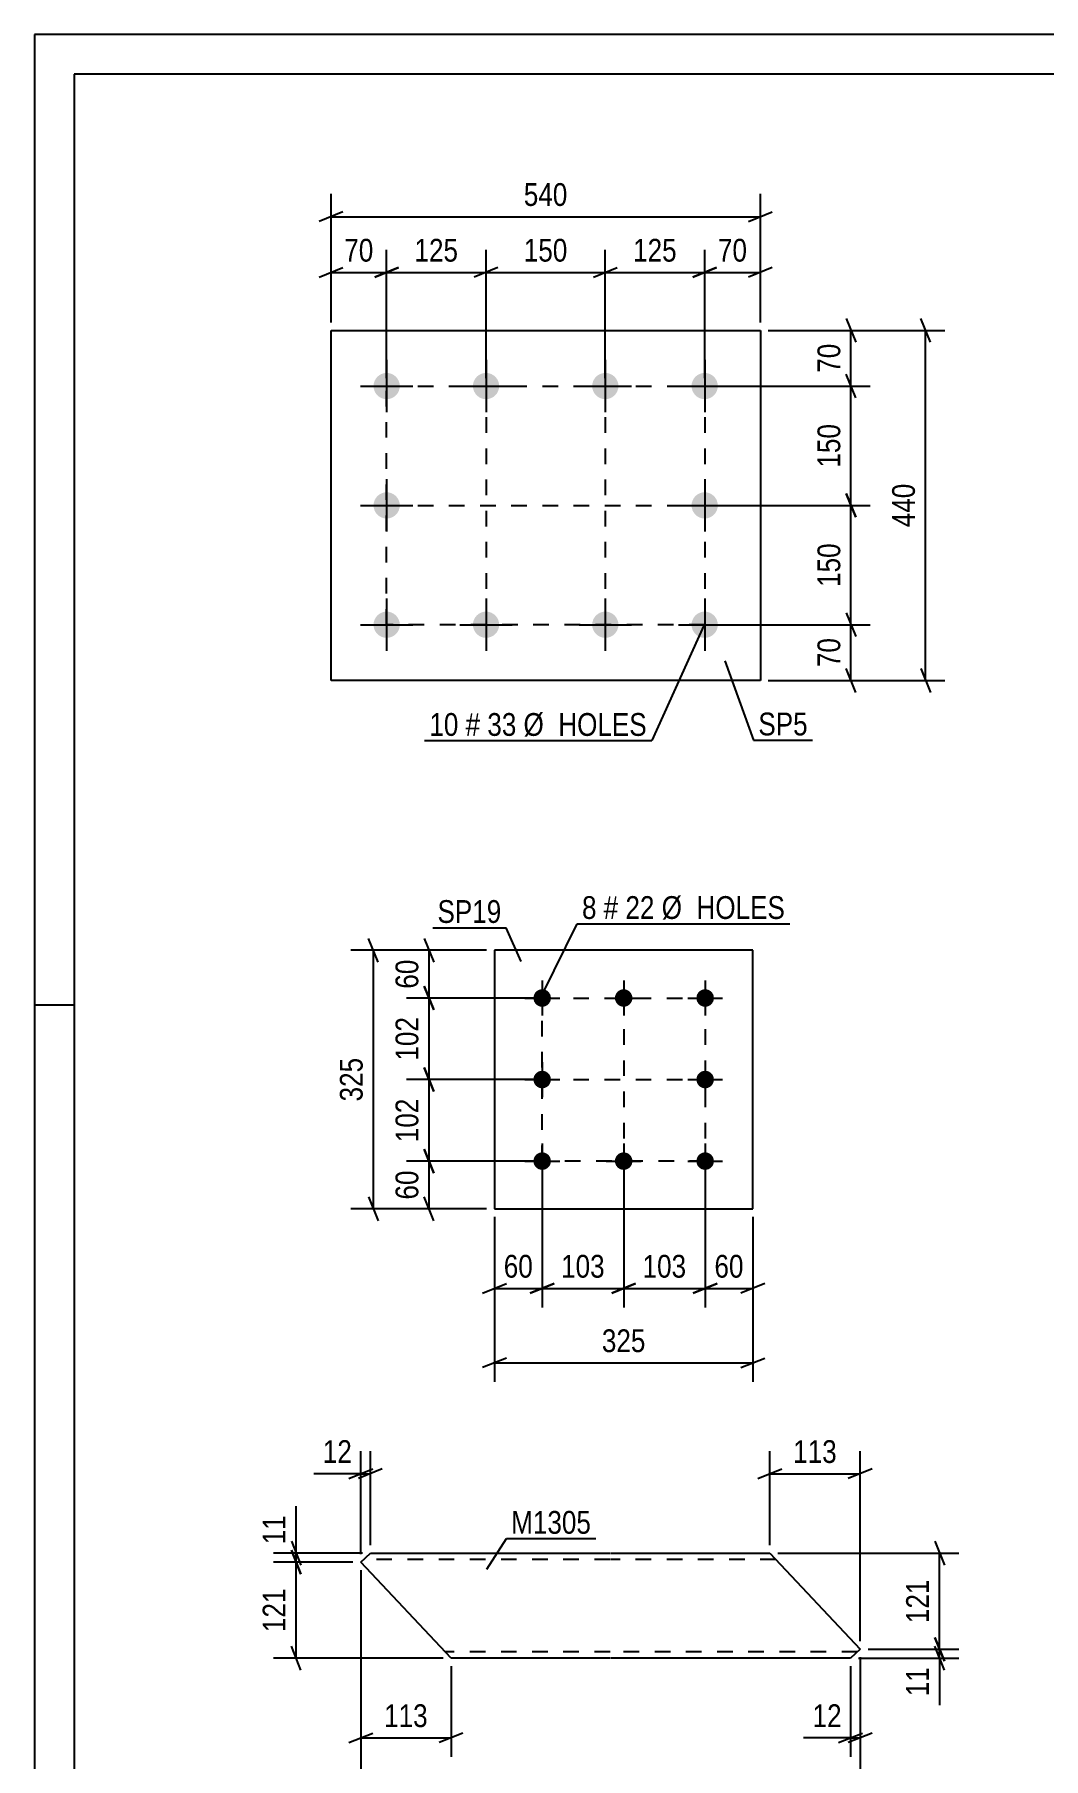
# Model space of a CAD drawing. Header units: millimetres. Extents: x 0 to 594, y 0 to 420.
# Drawn here: x 0 to 126.9, y 203.3 to 420 of the extents above; entities that cross this region are included whole.
import ezdxf

# ---------------------------------------------------------------- set-up
doc = ezdxf.new("R2010")
doc.units = ezdxf.units.MM
doc.linetypes.add('DXK_LINE_DOT2', pattern=[3.9198, 1.9599, -1.9599])
doc.styles.add('Arial Narrow', font='ARIALN.TTF', dxfattribs={"height": 0.2})

# ---------------------------------------------------------------- blocks, each defined once
blk = doc.blocks.new('Unknown-814738327-1163')
at = {"color": 5, "linetype": 'Continuous'}
for p, q in [((594, 420), (0, 420)), ((0, 420), (0, 0)), ((589, 415), (5, 415)), ((5, 415), (5, 5)), ((5, 298), (0, 298))]:
    blk.add_line(p, q, dxfattribs=at)
blk = doc.blocks.new('Part-814738327-14113 - 14108')
at = {"color": 2, "linetype": 'Continuous'}
for p, q in [((41.05, 227.97), (42.25, 229.1)), ((52.4, 215.9), (41.05, 227.97)), ((42.25, 229.1), (72.4, 229.1)), ((72.5, 229.1), (92.5, 229.1)), ((92.5, 229.1), (103.85, 217.03)), ((103.85, 217.03), (102.65, 215.9)), ((72.4, 215.9), (52.4, 215.9)), ((102.65, 215.9), (72.5, 215.9))]:
    blk.add_line(p, q, dxfattribs=at)
at = {"color": 7, "linetype": 'DXK_LINE_DOT2'}
for p, q in [((72.4, 228.3), (41.4, 228.3)), ((93.25, 228.3), (72.5, 228.3)), ((72.4, 216.7), (51.65, 216.7)), ((103.5, 216.7), (72.5, 216.7))]:
    blk.add_line(p, q, dxfattribs=at)
blk = doc.blocks.new('Bolt-814738327-14202 - 14200')
at = {"linetype": 'Continuous'}
for points in [[(63.86, 299.99, -1), (63.86, 297.79, -1)], [(74.11, 299.99, -1), (74.11, 297.79, -1)], [(84.36, 299.99, -1), (84.36, 297.79, -1)], [(63.86, 289.74, -1), (63.86, 287.54, -1)], [(84.36, 289.74, -1), (84.36, 287.54, -1)], [(63.86, 279.49, -1), (63.86, 277.29, -1)], [(74.11, 279.49, -1), (74.11, 277.29, -1)], [(84.36, 279.49, -1), (84.36, 277.29, -1)]]:
    blk.add_hatch(color=1, dxfattribs=at).paths.add_polyline_path(points)
at = {"color": 1, "linetype": 'Continuous'}
for p, q in [((63.86, 301.09), (63.86, 296.69)), ((74.11, 301.09), (74.11, 296.69)), ((84.36, 301.09), (84.36, 296.69)), ((61.66, 298.89), (66.06, 298.89)), ((71.91, 298.89), (76.31, 298.89)), ((82.16, 298.89), (86.56, 298.89)), ((63.86, 290.84), (63.86, 286.44)), ((84.36, 290.84), (84.36, 286.44)), ((61.66, 288.64), (66.06, 288.64)), ((82.16, 288.64), (86.56, 288.64)), ((63.86, 280.59), (63.86, 276.19)), ((74.11, 280.59), (74.11, 276.19)), ((84.36, 280.59), (84.36, 276.19)), ((61.66, 278.39), (66.06, 278.39)), ((71.91, 278.39), (76.31, 278.39)), ((82.16, 278.39), (86.56, 278.39))]:
    blk.add_line(p, q, dxfattribs=at)
blk = doc.blocks.new('Part-814738327-14201 - 14200')
at = {"color": 2, "linetype": 'Continuous'}
for p, q in [((90.36, 304.89), (57.86, 304.89)), ((57.86, 304.89), (57.86, 272.39)), ((90.36, 272.39), (90.36, 304.89)), ((57.86, 272.39), (90.36, 272.39))]:
    blk.add_line(p, q, dxfattribs=at)
blk = doc.blocks.new('Part-814738327-14250 - 14249')
at = {"color": 2, "linetype": 'Continuous'}
for p, q in [((37.3, 338.81), (37.3, 382.81)), ((37.3, 382.81), (91.3, 382.81)), ((91.3, 382.81), (91.3, 338.81)), ((91.3, 338.81), (37.3, 338.81))]:
    blk.add_line(p, q, dxfattribs=at)
blk = doc.blocks.new('Bolt-814738327-14251 - 14249')
at = {"linetype": 'Continuous'}
for points in [[(44.3, 377.46, -1), (44.3, 374.16, -1)], [(56.8, 377.46, -1), (56.8, 374.16, -1)], [(71.8, 377.46, -1), (71.8, 374.16, -1)], [(84.3, 377.46, -1), (84.3, 374.16, -1)], [(44.3, 362.46, -1), (44.3, 359.16, -1)], [(84.3, 362.46, -1), (84.3, 359.16, -1)], [(44.3, 347.46, -1), (44.3, 344.16, -1)], [(56.8, 347.46, -1), (56.8, 344.16, -1)], [(71.8, 347.46, -1), (71.8, 344.16, -1)], [(84.3, 347.46, -1), (84.3, 344.16, -1)]]:
    blk.add_hatch(color=1, dxfattribs=at).paths.add_polyline_path(points)
at = {"color": 1, "linetype": 'Continuous'}
for p, q in [((44.3, 379.11), (44.3, 372.51)), ((56.8, 379.11), (56.8, 372.51)), ((71.8, 379.11), (71.8, 372.51)), ((84.3, 379.11), (84.3, 372.51)), ((41, 375.81), (47.6, 375.81)), ((53.5, 375.81), (60.1, 375.81)), ((68.5, 375.81), (75.1, 375.81)), ((81, 375.81), (87.6, 375.81)), ((44.3, 364.11), (44.3, 357.51)), ((84.3, 364.11), (84.3, 357.51)), ((41, 360.81), (47.6, 360.81)), ((81, 360.81), (87.6, 360.81)), ((44.3, 349.11), (44.3, 342.51)), ((56.8, 349.11), (56.8, 342.51)), ((71.8, 349.11), (71.8, 342.51)), ((84.3, 349.11), (84.3, 342.51)), ((41, 345.81), (47.6, 345.81)), ((53.5, 345.81), (60.1, 345.81)), ((68.5, 345.81), (75.1, 345.81)), ((81, 345.81), (87.6, 345.81))]:
    blk.add_line(p, q, dxfattribs=at)
blk = doc.blocks.new('Rectangle-814738327-18457 - 14200')
at = {"color": 1, "linetype": 'DXK_LINE_DOT2'}
blk.add_lwpolyline([(63.86, 298.89), (84.36, 298.89), (84.36, 278.39), (63.86, 278.39), (63.86, 298.89)], close=True, dxfattribs=at)
blk = doc.blocks.new('Rectangle-814738327-18339 - 14249')
at = {"color": 1, "linetype": 'DXK_LINE_DOT2'}
blk.add_lwpolyline([(44.3, 375.81), (84.3, 375.81), (84.3, 345.81), (44.3, 345.81), (44.3, 375.81)], close=True, dxfattribs=at)
blk = doc.blocks.new('Line-814738327-18467 - 14200')
at = {"color": 1, "linetype": 'DXK_LINE_DOT2'}
blk.add_line((74.11, 298.89), (74.11, 278.39), dxfattribs=at)
blk = doc.blocks.new('Line-814738327-18349 - 14249')
at = {"color": 1, "linetype": 'DXK_LINE_DOT2'}
blk.add_line((44.3, 360.81), (84.3, 360.81), dxfattribs=at)
blk = doc.blocks.new('Line-814738327-18474 - 14200')
at = {"color": 1, "linetype": 'DXK_LINE_DOT2'}
blk.add_line((63.86, 288.64), (84.36, 288.64), dxfattribs=at)
blk = doc.blocks.new('Line-814738327-18356 - 14249')
at = {"color": 1, "linetype": 'DXK_LINE_DOT2'}
blk.add_line((56.8, 375.81), (56.8, 345.81), dxfattribs=at)
blk = doc.blocks.new('Line-814738327-18363 - 14249')
at = {"color": 1, "linetype": 'DXK_LINE_DOT2'}
blk.add_line((71.8, 375.81), (71.8, 345.81), dxfattribs=at)
blk = doc.blocks.new('StraightDimension-814738327-18675 - 14108')
at = {"color": 7, "linetype": 'Continuous'}
for p, q in [((104.85, 217.03), (116.25, 217.03)), ((113.25, 218.53), (114.45, 215.53)), ((114.45, 214.4), (113.25, 217.4)), ((113.85, 215.9), (113.85, 217.03)), ((103.65, 215.9), (116.25, 215.9))]:
    blk.add_line(p, q, dxfattribs=at)
at = {"color": 0}
blk.add_wipeout([(113.1, 215.37), (108.9, 215.37), (108.9, 210.52), (113.1, 210.52)], dxfattribs=at)
at = {"color": 7, "linetype": 'Continuous'}
blk.add_line((113.85, 215.9), (113.85, 209.99), dxfattribs=at)
blk.add_line((113.85, 215.9), (113.85, 209.99), dxfattribs=at)
at = {"color": 3, "style": 'Arial Narrow'}
blk.add_text('11', height=2.863, rotation=90.0002, dxfattribs=at).set_placement((112.5, 211.12))
blk = doc.blocks.new('StraightDimension-814738327-14535 - 14108')
at = {"color": 7, "linetype": 'Continuous'}
for p, q in [((102.65, 214.9), (102.65, 203.5)), ((103.85, 216.03), (103.85, 203.5)), ((101.15, 205.3), (104.15, 206.5)), ((105.35, 206.5), (102.35, 205.3)), ((102.65, 205.9), (103.85, 205.9))]:
    blk.add_line(p, q, dxfattribs=at)
at = {"color": 0}
blk.add_wipeout([(102.12, 206.65), (102.12, 210.85), (97.27, 210.85), (97.27, 206.65)], dxfattribs=at)
at = {"color": 7, "linetype": 'Continuous'}
blk.add_line((102.65, 205.9), (96.74, 205.9), dxfattribs=at)
blk.add_line((102.65, 205.9), (96.74, 205.9), dxfattribs=at)
at = {"color": 3, "style": 'Arial Narrow'}
blk.add_text('12', height=2.863, dxfattribs=at).set_placement((97.87, 207.25))
blk = doc.blocks.new('StraightDimension-814738327-14549 - 14108')
at = {"color": 7, "linetype": 'Continuous'}
for p, q in [((41.05, 228.97), (41.05, 241.95)), ((42.25, 230.1), (42.25, 241.95)), ((39.55, 238.5), (42.55, 239.7)), ((43.75, 239.7), (40.75, 238.5)), ((41.05, 239.1), (42.25, 239.1))]:
    blk.add_line(p, q, dxfattribs=at)
at = {"color": 0}
blk.add_wipeout([(40.53, 239.85), (40.53, 244.05), (35.67, 244.05), (35.67, 239.85)], dxfattribs=at)
at = {"color": 7, "linetype": 'Continuous'}
blk.add_line((41.05, 239.1), (35.14, 239.1), dxfattribs=at)
blk.add_line((41.05, 239.1), (35.14, 239.1), dxfattribs=at)
at = {"color": 3, "style": 'Arial Narrow'}
blk.add_text('12', height=2.863, dxfattribs=at).set_placement((36.27, 240.45))
blk = doc.blocks.new('StraightDimension-814738327-14541 - 14108')
at = {"color": 7, "linetype": 'Continuous'}
for p, q in [((41.05, 226.97), (41.05, 203.5)), ((52.4, 214.9), (52.4, 203.5)), ((39.55, 205.3), (42.55, 206.5)), ((41.05, 205.9), (52.4, 205.9)), ((53.9, 206.5), (50.9, 205.3))]:
    blk.add_line(p, q, dxfattribs=at)
at = {"color": 0}
blk.add_wipeout([(50.07, 206.65), (50.07, 210.85), (43.38, 210.85), (43.38, 206.65)], dxfattribs=at)
at = {"color": 3, "style": 'Arial Narrow'}
blk.add_text('113', height=2.863, dxfattribs=at).set_placement((43.98, 207.25))
blk = doc.blocks.new('StraightDimension-814738327-14569 - 14108')
at = {"color": 7, "linetype": 'Continuous'}
for p, q in [((41.05, 226.97), (41.05, 192.44)), ((103.85, 216.03), (103.85, 192.44)), ((42.55, 195.44), (39.55, 194.24)), ((102.35, 194.24), (105.35, 195.44)), ((41.05, 194.84), (103.85, 194.84))]:
    blk.add_line(p, q, dxfattribs=at)
at = {"color": 0}
blk.add_wipeout([(76.71, 195.59), (76.71, 199.79), (68.19, 199.79), (68.19, 195.59)], dxfattribs=at)
at = {"color": 3, "style": 'Arial Narrow'}
blk.add_text('4070', height=2.863, dxfattribs=at).set_placement((68.79, 196.19))
blk = doc.blocks.new('StraightDimension-814738327-14545 - 14108')
at = {"color": 7, "linetype": 'Continuous'}
for p, q in [((92.5, 230.1), (92.5, 241.95)), ((103.85, 218.03), (103.85, 241.95)), ((91, 238.5), (94, 239.7)), ((92.5, 239.1), (103.85, 239.1)), ((105.35, 239.7), (102.35, 238.5))]:
    blk.add_line(p, q, dxfattribs=at)
at = {"color": 0}
blk.add_wipeout([(101.52, 239.85), (101.52, 244.05), (94.83, 244.05), (94.83, 239.85)], dxfattribs=at)
at = {"color": 3, "style": 'Arial Narrow'}
blk.add_text('113', height=2.863, dxfattribs=at).set_placement((95.43, 240.45))
blk = doc.blocks.new('StraightDimension-814738327-18638 - 14108')
at = {"color": 7, "linetype": 'Continuous'}
for p, q in [((32.32, 230.6), (33.52, 227.6)), ((41.25, 229.1), (30.07, 229.1)), ((40.05, 227.97), (30.07, 227.97)), ((33.52, 226.47), (32.32, 229.47)), ((32.92, 227.97), (32.92, 229.1))]:
    blk.add_line(p, q, dxfattribs=at)
at = {"color": 0}
blk.add_wipeout([(32.17, 234.48), (27.97, 234.48), (27.97, 229.62), (32.17, 229.62)], dxfattribs=at)
at = {"color": 7, "linetype": 'Continuous'}
blk.add_line((32.92, 229.1), (32.92, 235), dxfattribs=at)
blk.add_line((32.92, 229.1), (32.92, 235), dxfattribs=at)
at = {"color": 3, "style": 'Arial Narrow'}
blk.add_text('11', height=2.863, rotation=90.0002, dxfattribs=at).set_placement((31.57, 230.22))
blk = doc.blocks.new('StraightDimension-814738327-18639 - 14108')
at = {"color": 7, "linetype": 'Continuous'}
for p, q in [((40.05, 227.97), (30.07, 227.97)), ((32.32, 229.47), (33.52, 226.47)), ((32.92, 215.9), (32.92, 227.97)), ((33.52, 214.4), (32.32, 217.4)), ((51.4, 215.9), (30.07, 215.9))]:
    blk.add_line(p, q, dxfattribs=at)
at = {"color": 0}
blk.add_wipeout([(32.17, 225.27), (27.97, 225.27), (27.97, 218.59), (32.17, 218.59)], dxfattribs=at)
at = {"color": 3, "style": 'Arial Narrow'}
blk.add_text('121', height=2.863, rotation=90.0002, dxfattribs=at).set_placement((31.57, 219.19))
blk = doc.blocks.new('StraightDimension-814738327-18674 - 14108')
at = {"color": 7, "linetype": 'Continuous'}
for p, q in [((113.25, 230.6), (114.45, 227.6)), ((93.5, 229.1), (116.25, 229.1)), ((113.85, 217.03), (113.85, 229.1)), ((104.85, 217.03), (116.25, 217.03)), ((114.45, 215.53), (113.25, 218.53))]:
    blk.add_line(p, q, dxfattribs=at)
at = {"color": 0}
blk.add_wipeout([(113.1, 226.41), (108.9, 226.41), (108.9, 219.72), (113.1, 219.72)], dxfattribs=at)
at = {"color": 3, "style": 'Arial Narrow'}
blk.add_text('121', height=2.863, rotation=90.0002, dxfattribs=at).set_placement((112.5, 220.32))
blk = doc.blocks.new('StraightDimension-814738327-14747 - 14200')
at = {"color": 7, "linetype": 'Continuous'}
for p, q in [((63.86, 277.39), (63.86, 259.99)), ((74.11, 277.39), (74.11, 259.99)), ((62.36, 261.79), (65.36, 262.99)), ((63.86, 262.39), (74.11, 262.39)), ((75.61, 262.99), (72.61, 261.79))]:
    blk.add_line(p, q, dxfattribs=at)
at = {"color": 0}
blk.add_wipeout([(72.33, 263.14), (72.33, 267.34), (65.64, 267.34), (65.64, 263.14)], dxfattribs=at)
at = {"color": 3, "style": 'Arial Narrow'}
blk.add_text('103', height=2.863, dxfattribs=at).set_placement((66.24, 263.74))
blk = doc.blocks.new('StraightDimension-814738327-14725 - 14200')
at = {"color": 7, "linetype": 'Continuous'}
for p, q in [((49.03, 306.39), (50.23, 303.39)), ((56.86, 304.89), (46.78, 304.89)), ((49.63, 298.89), (49.63, 304.89)), ((50.23, 297.39), (49.03, 300.39)), ((62.86, 298.89), (46.78, 298.89))]:
    blk.add_line(p, q, dxfattribs=at)
at = {"color": 0}
blk.add_wipeout([(48.88, 304.31), (44.68, 304.31), (44.68, 299.46), (48.88, 299.46)], dxfattribs=at)
at = {"color": 3, "style": 'Arial Narrow'}
blk.add_text('60', height=2.863, rotation=90.0002, dxfattribs=at).set_placement((48.28, 300.06))
blk = doc.blocks.new('StraightDimension-814738327-14726 - 14200')
at = {"color": 7, "linetype": 'Continuous'}
for p, q in [((49.03, 300.39), (50.23, 297.39)), ((62.86, 298.89), (46.78, 298.89)), ((49.63, 288.64), (49.63, 298.89)), ((62.86, 288.64), (46.78, 288.64)), ((50.23, 287.14), (49.03, 290.14))]:
    blk.add_line(p, q, dxfattribs=at)
at = {"color": 0}
blk.add_wipeout([(48.88, 297.1), (44.68, 297.1), (44.68, 290.42), (48.88, 290.42)], dxfattribs=at)
at = {"color": 3, "style": 'Arial Narrow'}
blk.add_text('102', height=2.863, rotation=90.0002, dxfattribs=at).set_placement((48.28, 291.02))
blk = doc.blocks.new('StraightDimension-814738327-14727 - 14200')
at = {"color": 7, "linetype": 'Continuous'}
for p, q in [((62.86, 288.64), (46.78, 288.64)), ((49.03, 290.14), (50.23, 287.14)), ((49.63, 278.39), (49.63, 288.64)), ((50.23, 276.89), (49.03, 279.89)), ((62.86, 278.39), (46.78, 278.39))]:
    blk.add_line(p, q, dxfattribs=at)
at = {"color": 0}
blk.add_wipeout([(48.88, 286.85), (44.68, 286.85), (44.68, 280.17), (48.88, 280.17)], dxfattribs=at)
at = {"color": 3, "style": 'Arial Narrow'}
blk.add_text('102', height=2.863, rotation=90.0002, dxfattribs=at).set_placement((48.28, 280.77))
blk = doc.blocks.new('StraightDimension-814738327-14728 - 14200')
at = {"color": 7, "linetype": 'Continuous'}
for p, q in [((49.03, 279.89), (50.23, 276.89)), ((62.86, 278.39), (46.78, 278.39)), ((49.63, 272.39), (49.63, 278.39)), ((50.23, 270.89), (49.03, 273.89)), ((56.86, 272.39), (46.78, 272.39))]:
    blk.add_line(p, q, dxfattribs=at)
at = {"color": 0}
blk.add_wipeout([(48.88, 277.81), (44.68, 277.81), (44.68, 272.96), (48.88, 272.96)], dxfattribs=at)
at = {"color": 3, "style": 'Arial Narrow'}
blk.add_text('60', height=2.863, rotation=90.0002, dxfattribs=at).set_placement((48.28, 273.56))
blk = doc.blocks.new('StraightDimension-814738327-14741 - 14200')
at = {"color": 7, "linetype": 'Continuous'}
for p, q in [((43.23, 303.39), (42.03, 306.39)), ((56.86, 304.89), (39.78, 304.89)), ((42.63, 272.39), (42.63, 304.89)), ((42.03, 273.89), (43.23, 270.89)), ((56.86, 272.39), (39.78, 272.39))]:
    blk.add_line(p, q, dxfattribs=at)
at = {"color": 0}
blk.add_wipeout([(41.88, 291.98), (37.68, 291.98), (37.68, 285.29), (41.88, 285.29)], dxfattribs=at)
at = {"color": 3, "style": 'Arial Narrow'}
blk.add_text('325', height=2.863, rotation=90.0002, dxfattribs=at).set_placement((41.28, 285.89))
blk = doc.blocks.new('StraightDimension-814738327-14745 - 14200')
at = {"color": 7, "linetype": 'Continuous'}
for p, q in [((84.36, 277.39), (84.36, 259.99)), ((90.36, 271.39), (90.36, 259.99)), ((82.86, 261.79), (85.86, 262.99)), ((84.36, 262.39), (90.36, 262.39)), ((91.86, 262.99), (88.86, 261.79))]:
    blk.add_line(p, q, dxfattribs=at)
at = {"color": 0}
blk.add_wipeout([(89.79, 263.14), (89.79, 267.34), (84.93, 267.34), (84.93, 263.14)], dxfattribs=at)
at = {"color": 3, "style": 'Arial Narrow'}
blk.add_text('60', height=2.863, dxfattribs=at).set_placement((85.53, 263.74))
blk = doc.blocks.new('StraightDimension-814738327-14746 - 14200')
at = {"color": 7, "linetype": 'Continuous'}
for p, q in [((74.11, 277.39), (74.11, 259.99)), ((84.36, 277.39), (84.36, 259.99)), ((72.61, 261.79), (75.61, 262.99)), ((74.11, 262.39), (84.36, 262.39)), ((85.86, 262.99), (82.86, 261.79))]:
    blk.add_line(p, q, dxfattribs=at)
at = {"color": 0}
blk.add_wipeout([(82.58, 263.14), (82.58, 267.34), (75.89, 267.34), (75.89, 263.14)], dxfattribs=at)
at = {"color": 3, "style": 'Arial Narrow'}
blk.add_text('103', height=2.863, dxfattribs=at).set_placement((76.49, 263.74))
blk = doc.blocks.new('StraightDimension-814738327-14748 - 14200')
at = {"color": 7, "linetype": 'Continuous'}
for p, q in [((63.86, 277.39), (63.86, 259.99)), ((57.86, 271.39), (57.86, 259.99)), ((56.36, 261.79), (59.36, 262.99)), ((57.86, 262.39), (63.86, 262.39)), ((65.36, 262.99), (62.36, 261.79))]:
    blk.add_line(p, q, dxfattribs=at)
at = {"color": 0}
blk.add_wipeout([(63.29, 263.14), (63.29, 267.34), (58.43, 267.34), (58.43, 263.14)], dxfattribs=at)
at = {"color": 3, "style": 'Arial Narrow'}
blk.add_text('60', height=2.863, dxfattribs=at).set_placement((59.03, 263.74))
blk = doc.blocks.new('StraightDimension-814738327-14761 - 14200')
at = {"color": 7, "linetype": 'Continuous'}
for p, q in [((57.86, 271.39), (57.86, 250.63)), ((90.36, 271.39), (90.36, 250.63)), ((59.36, 253.63), (56.36, 252.43)), ((88.86, 252.43), (91.86, 253.63)), ((57.86, 253.03), (90.36, 253.03))]:
    blk.add_line(p, q, dxfattribs=at)
at = {"color": 0}
blk.add_wipeout([(77.45, 253.78), (77.45, 257.98), (70.77, 257.98), (70.77, 253.78)], dxfattribs=at)
at = {"color": 3, "style": 'Arial Narrow'}
blk.add_text('325', height=2.863, dxfattribs=at).set_placement((71.37, 254.38))
blk = doc.blocks.new('StraightDimension-814738327-14823 - 14249')
at = {"color": 7, "linetype": 'Continuous'}
for p, q in [((103.3, 359.31), (102.1, 362.31)), ((85.3, 360.81), (105.1, 360.81)), ((102.7, 345.81), (102.7, 360.81)), ((102.1, 347.31), (103.3, 344.31)), ((85.3, 345.81), (105.1, 345.81))]:
    blk.add_line(p, q, dxfattribs=at)
at = {"color": 0}
blk.add_wipeout([(101.95, 356.65), (97.75, 356.65), (97.75, 349.96), (101.95, 349.96)], dxfattribs=at)
at = {"color": 3, "style": 'Arial Narrow'}
blk.add_text('150', height=2.863, rotation=90.0002, dxfattribs=at).set_placement((101.35, 350.56))
blk = doc.blocks.new('StraightDimension-814738327-14821 - 14249')
at = {"color": 7, "linetype": 'Continuous'}
for p, q in [((102.1, 384.31), (103.3, 381.31)), ((92.3, 382.81), (105.1, 382.81)), ((102.7, 375.81), (102.7, 382.81)), ((103.3, 374.31), (102.1, 377.31)), ((85.3, 375.81), (105.1, 375.81))]:
    blk.add_line(p, q, dxfattribs=at)
at = {"color": 0}
blk.add_wipeout([(101.95, 381.73), (97.75, 381.73), (97.75, 376.88), (101.95, 376.88)], dxfattribs=at)
at = {"color": 3, "style": 'Arial Narrow'}
blk.add_text('70', height=2.863, rotation=90.0002, dxfattribs=at).set_placement((101.35, 377.48))
blk = doc.blocks.new('StraightDimension-814738327-14822 - 14249')
at = {"color": 7, "linetype": 'Continuous'}
for p, q in [((103.3, 374.31), (102.1, 377.31)), ((85.3, 375.81), (105.1, 375.81)), ((102.7, 360.81), (102.7, 375.81)), ((102.1, 362.31), (103.3, 359.31)), ((85.3, 360.81), (105.1, 360.81))]:
    blk.add_line(p, q, dxfattribs=at)
at = {"color": 0}
blk.add_wipeout([(101.95, 371.65), (97.75, 371.65), (97.75, 364.96), (101.95, 364.96)], dxfattribs=at)
at = {"color": 3, "style": 'Arial Narrow'}
blk.add_text('150', height=2.863, rotation=90.0002, dxfattribs=at).set_placement((101.35, 365.56))
blk = doc.blocks.new('StraightDimension-814738327-14824 - 14249')
at = {"color": 7, "linetype": 'Continuous'}
for p, q in [((102.1, 347.31), (103.3, 344.31)), ((85.3, 345.81), (105.1, 345.81)), ((102.7, 338.81), (102.7, 345.81)), ((103.3, 337.31), (102.1, 340.31)), ((92.3, 338.81), (105.1, 338.81))]:
    blk.add_line(p, q, dxfattribs=at)
at = {"color": 0}
blk.add_wipeout([(101.95, 344.73), (97.75, 344.73), (97.75, 339.88), (101.95, 339.88)], dxfattribs=at)
at = {"color": 3, "style": 'Arial Narrow'}
blk.add_text('70', height=2.863, rotation=90.0002, dxfattribs=at).set_placement((101.35, 340.48))
blk = doc.blocks.new('StraightDimension-814738327-14837 - 14249')
at = {"color": 7, "linetype": 'Continuous'}
for p, q in [((112.69, 381.31), (111.49, 384.31)), ((92.3, 382.81), (114.49, 382.81)), ((112.09, 338.81), (112.09, 382.81)), ((111.49, 340.31), (112.69, 337.31)), ((92.3, 338.81), (114.49, 338.81))]:
    blk.add_line(p, q, dxfattribs=at)
at = {"color": 0}
blk.add_wipeout([(111.34, 364.15), (107.14, 364.15), (107.14, 357.46), (111.34, 357.46)], dxfattribs=at)
at = {"color": 3, "style": 'Arial Narrow'}
blk.add_text('440', height=2.863, rotation=90.0002, dxfattribs=at).set_placement((110.74, 358.06))
blk = doc.blocks.new('StraightDimension-814738327-14841 - 14249')
at = {"color": 7, "linetype": 'Continuous'}
for p, q in [((84.3, 376.81), (84.3, 392.95)), ((91.3, 383.81), (91.3, 392.95)), ((82.8, 389.5), (85.8, 390.7)), ((84.3, 390.1), (91.3, 390.1)), ((92.8, 390.7), (89.8, 389.5))]:
    blk.add_line(p, q, dxfattribs=at)
at = {"color": 0}
blk.add_wipeout([(90.22, 390.85), (90.22, 395.05), (85.37, 395.05), (85.37, 390.85)], dxfattribs=at)
at = {"color": 3, "style": 'Arial Narrow'}
blk.add_text('70', height=2.863, dxfattribs=at).set_placement((85.97, 391.45))
blk = doc.blocks.new('StraightDimension-814738327-14842 - 14249')
at = {"color": 7, "linetype": 'Continuous'}
for p, q in [((71.8, 376.81), (71.8, 392.95)), ((84.3, 376.81), (84.3, 392.95)), ((70.3, 389.5), (73.3, 390.7)), ((71.8, 390.1), (84.3, 390.1)), ((85.8, 390.7), (82.8, 389.5))]:
    blk.add_line(p, q, dxfattribs=at)
at = {"color": 0}
blk.add_wipeout([(81.39, 390.85), (81.39, 395.05), (74.7, 395.05), (74.7, 390.85)], dxfattribs=at)
at = {"color": 3, "style": 'Arial Narrow'}
blk.add_text('125', height=2.863, dxfattribs=at).set_placement((75.3, 391.45))
blk = doc.blocks.new('StraightDimension-814738327-14843 - 14249')
at = {"color": 7, "linetype": 'Continuous'}
for p, q in [((56.8, 376.81), (56.8, 392.95)), ((71.8, 376.81), (71.8, 392.95)), ((58.3, 390.7), (55.3, 389.5)), ((56.8, 390.1), (71.8, 390.1)), ((70.3, 389.5), (73.3, 390.7))]:
    blk.add_line(p, q, dxfattribs=at)
at = {"color": 0}
blk.add_wipeout([(67.64, 390.85), (67.64, 395.05), (60.95, 395.05), (60.95, 390.85)], dxfattribs=at)
at = {"color": 3, "style": 'Arial Narrow'}
blk.add_text('150', height=2.863, dxfattribs=at).set_placement((61.55, 391.45))
blk = doc.blocks.new('StraightDimension-814738327-14861 - 14249')
at = {"color": 7, "linetype": 'Continuous'}
for p, q in [((37.3, 383.81), (37.3, 399.95)), ((91.3, 383.81), (91.3, 399.95)), ((38.8, 397.7), (35.8, 396.5)), ((37.3, 397.1), (91.3, 397.1)), ((89.8, 396.5), (92.8, 397.7))]:
    blk.add_line(p, q, dxfattribs=at)
at = {"color": 0}
blk.add_wipeout([(67.64, 397.85), (67.64, 402.05), (60.95, 402.05), (60.95, 397.85)], dxfattribs=at)
at = {"color": 3, "style": 'Arial Narrow'}
blk.add_text('540', height=2.863, dxfattribs=at).set_placement((61.55, 398.45))
blk = doc.blocks.new('StraightDimension-814738327-14844 - 14249')
at = {"color": 7, "linetype": 'Continuous'}
for p, q in [((44.3, 376.81), (44.3, 392.95)), ((56.8, 376.81), (56.8, 392.95)), ((42.8, 389.5), (45.8, 390.7)), ((44.3, 390.1), (56.8, 390.1)), ((58.3, 390.7), (55.3, 389.5))]:
    blk.add_line(p, q, dxfattribs=at)
at = {"color": 0}
blk.add_wipeout([(53.89, 390.85), (53.89, 395.05), (47.2, 395.05), (47.2, 390.85)], dxfattribs=at)
at = {"color": 3, "style": 'Arial Narrow'}
blk.add_text('125', height=2.863, dxfattribs=at).set_placement((47.8, 391.45))
blk = doc.blocks.new('StraightDimension-814738327-14845 - 14249')
at = {"color": 7, "linetype": 'Continuous'}
for p, q in [((37.3, 383.81), (37.3, 392.95)), ((44.3, 376.81), (44.3, 392.95)), ((35.8, 389.5), (38.8, 390.7)), ((37.3, 390.1), (44.3, 390.1)), ((45.8, 390.7), (42.8, 389.5))]:
    blk.add_line(p, q, dxfattribs=at)
at = {"color": 0}
blk.add_wipeout([(43.22, 390.85), (43.22, 395.05), (38.37, 395.05), (38.37, 390.85)], dxfattribs=at)
at = {"color": 3, "style": 'Arial Narrow'}
blk.add_text('70', height=2.863, dxfattribs=at).set_placement((38.97, 391.45))
blk = doc.blocks.new('Mark-814738327-15472 - 14108')
at = {"color": 0}
blk.add_wipeout([(70.01, 231.55), (70.01, 234.55), (59.96, 234.55), (59.96, 231.55)], dxfattribs=at)
blk.add_wipeout([(70.01, 231.55), (70.01, 234.55), (59.96, 234.55), (59.96, 231.55)], dxfattribs=at)
at = {"color": 30, "linetype": 'Continuous'}
for p, q in [((56.88, 227.1), (59.36, 230.95)), ((59.36, 230.95), (70.61, 230.95))]:
    blk.add_line(p, q, dxfattribs=at)
at = {"color": 3, "style": 'Arial Narrow'}
blk.add_text('M1305', height=2.863, dxfattribs=at).set_placement((59.96, 231.55))
blk = doc.blocks.new('Mark-814738327-15502 - 14200')
at = {"color": 0}
blk.add_wipeout([(58.73, 308.33), (58.73, 311.33), (50.69, 311.33), (50.69, 308.33)], dxfattribs=at)
blk.add_wipeout([(58.73, 308.33), (58.73, 311.33), (50.69, 311.33), (50.69, 308.33)], dxfattribs=at)
at = {"color": 30, "linetype": 'Continuous'}
for p in [(50.09, 307.73), (61.22, 303.46)]:
    blk.add_line(p, (59.33, 307.73), dxfattribs=at)
at = {"color": 3, "style": 'Arial Narrow'}
blk.add_text('SP19', height=2.863, dxfattribs=at).set_placement((50.69, 308.33))
blk = doc.blocks.new('Mark-814738327-15505 - 14200')
at = {"color": 0}
blk.add_wipeout([(70.7, 308.83), (70.7, 311.83), (68.87, 311.83), (68.87, 308.83)], dxfattribs=at)
blk.add_wipeout([(70.7, 308.83), (70.7, 311.83), (68.87, 311.83), (68.87, 308.83)], dxfattribs=at)
at = {"color": 7, "linetype": 'Continuous'}
blk.add_line((63.95, 299.46), (68.27, 308.23), dxfattribs=at)
at = {"color": 0}
blk.add_wipeout([(73.43, 308.83), (73.43, 311.83), (71.6, 311.83), (71.6, 308.83)], dxfattribs=at)
blk.add_wipeout([(73.43, 308.83), (73.43, 311.83), (71.6, 311.83), (71.6, 308.83)], dxfattribs=at)
at = {"color": 3, "style": 'Arial Narrow'}
blk.add_text('8', height=2.86, dxfattribs=at).set_placement((68.87, 308.83))
at = {"color": 0}
blk.add_wipeout([(77.99, 308.83), (77.99, 311.83), (74.33, 311.83), (74.33, 308.83)], dxfattribs=at)
blk.add_wipeout([(77.99, 308.83), (77.99, 311.83), (74.33, 311.83), (74.33, 308.83)], dxfattribs=at)
at = {"color": 3, "style": 'Arial Narrow'}
blk.add_text('#', height=2.86, dxfattribs=at).set_placement((71.6, 308.83))
at = {"color": 0}
blk.add_wipeout([(94.41, 308.83), (94.41, 311.83), (78.89, 311.83), (78.89, 308.83)], dxfattribs=at)
blk.add_wipeout([(94.41, 308.83), (94.41, 311.83), (78.89, 311.83), (78.89, 308.83)], dxfattribs=at)
at = {"color": 7, "linetype": 'Continuous'}
blk.add_line((68.27, 308.23), (95.01, 308.23), dxfattribs=at)
at = {"color": 3, "style": 'Arial Narrow'}
for s, p in [('22', (74.33, 308.83)), ('Ø  HOLES', (78.89, 308.83))]:
    blk.add_text(s, height=2.863, dxfattribs=at).set_placement(p)
blk = doc.blocks.new('Mark-814738327-15528 - 14249')
at = {"color": 0}
blk.add_wipeout([(97.26, 331.9), (97.26, 334.9), (91.05, 334.9), (91.05, 331.9)], dxfattribs=at)
blk.add_wipeout([(97.26, 331.9), (97.26, 334.9), (91.05, 334.9), (91.05, 331.9)], dxfattribs=at)
at = {"color": 30, "linetype": 'Continuous'}
for p, q in [((86.84, 341.29), (90.45, 331.3)), ((90.45, 331.3), (97.86, 331.3))]:
    blk.add_line(p, q, dxfattribs=at)
at = {"color": 3, "style": 'Arial Narrow'}
blk.add_text('SP5', height=2.863, dxfattribs=at).set_placement((91.05, 331.9))
blk = doc.blocks.new('Mark-814738327-15531 - 14249')
at = {"color": 0}
blk.add_wipeout([(53.33, 331.84), (53.33, 334.84), (49.67, 334.84), (49.67, 331.84)], dxfattribs=at)
blk.add_wipeout([(53.33, 331.84), (53.33, 334.84), (49.67, 334.84), (49.67, 331.84)], dxfattribs=at)
blk.add_wipeout([(56.06, 331.84), (56.06, 334.84), (54.23, 334.84), (54.23, 331.84)], dxfattribs=at)
blk.add_wipeout([(56.06, 331.84), (56.06, 334.84), (54.23, 334.84), (54.23, 331.84)], dxfattribs=at)
at = {"color": 3, "style": 'Arial Narrow'}
blk.add_text('10', height=2.863, dxfattribs=at).set_placement((49.67, 331.84))
at = {"color": 0}
blk.add_wipeout([(60.61, 331.84), (60.61, 334.84), (56.96, 334.84), (56.96, 331.84)], dxfattribs=at)
blk.add_wipeout([(60.61, 331.84), (60.61, 334.84), (56.96, 334.84), (56.96, 331.84)], dxfattribs=at)
at = {"color": 3, "style": 'Arial Narrow'}
blk.add_text('#', height=2.86, dxfattribs=at).set_placement((54.23, 331.84))
at = {"color": 0}
blk.add_wipeout([(77.04, 331.84), (77.04, 334.84), (61.51, 334.84), (61.51, 331.84)], dxfattribs=at)
blk.add_wipeout([(77.04, 331.84), (77.04, 334.84), (61.51, 334.84), (61.51, 331.84)], dxfattribs=at)
at = {"color": 7, "linetype": 'Continuous'}
for p in [(84.19, 345.72), (49.07, 331.24)]:
    blk.add_line(p, (77.64, 331.24), dxfattribs=at)
at = {"color": 3, "style": 'Arial Narrow'}
for s, p in [('33', (56.96, 331.84)), ('Ø  HOLES', (61.51, 331.84))]:
    blk.add_text(s, height=2.863, dxfattribs=at).set_placement(p)

msp = doc.modelspace()

# ---------------------------------------------------------------- block references
for name in ['Unknown-814738327-1163', 'Part-814738327-14250 - 14249', 'Bolt-814738327-14251 - 14249', 'Rectangle-814738327-18339 - 14249', 'Line-814738327-18356 - 14249', 'Line-814738327-18363 - 14249', 'Line-814738327-18349 - 14249', 'Part-814738327-14201 - 14200', 'Bolt-814738327-14202 - 14200', 'Rectangle-814738327-18457 - 14200', 'Line-814738327-18467 - 14200', 'Line-814738327-18474 - 14200', 'Part-814738327-14113 - 14108']:
    msp.add_blockref(name, (0, 0))

# ---------------------------------------------------------------- next in the draw order: block references
for name in ['StraightDimension-814738327-14821 - 14249', 'StraightDimension-814738327-14823 - 14249', 'Mark-814738327-15531 - 14249', 'Mark-814738327-15505 - 14200', 'StraightDimension-814738327-14725 - 14200', 'StraightDimension-814738327-14747 - 14200', 'StraightDimension-814738327-14745 - 14200', 'StraightDimension-814738327-14549 - 14108', 'StraightDimension-814738327-14541 - 14108', 'StraightDimension-814738327-18675 - 14108']:
    msp.add_blockref(name, (0, 0))

# ---------------------------------------------------------------- next in the draw order: block references
for name in ['StraightDimension-814738327-14822 - 14249', 'StraightDimension-814738327-14824 - 14249', 'StraightDimension-814738327-14726 - 14200', 'StraightDimension-814738327-14746 - 14200', 'StraightDimension-814738327-14535 - 14108']:
    msp.add_blockref(name, (0, 0))

# ---------------------------------------------------------------- next in the draw order: block references
for name in ['StraightDimension-814738327-14837 - 14249', 'StraightDimension-814738327-14727 - 14200', 'StraightDimension-814738327-14569 - 14108']:
    msp.add_blockref(name, (0, 0))

# ---------------------------------------------------------------- next in the draw order: block references
for name in ['StraightDimension-814738327-14841 - 14249', 'Mark-814738327-15528 - 14249', 'StraightDimension-814738327-14728 - 14200', 'StraightDimension-814738327-14545 - 14108', 'StraightDimension-814738327-18638 - 14108', 'Mark-814738327-15472 - 14108']:
    msp.add_blockref(name, (0, 0))

# ---------------------------------------------------------------- next in the draw order: block references
for name in ['StraightDimension-814738327-14842 - 14249', 'StraightDimension-814738327-14741 - 14200', 'StraightDimension-814738327-18674 - 14108', 'StraightDimension-814738327-18639 - 14108']:
    msp.add_blockref(name, (0, 0))

# ---------------------------------------------------------------- next in the draw order: block references
for name in ['StraightDimension-814738327-14843 - 14249', 'Mark-814738327-15502 - 14200', 'StraightDimension-814738327-14748 - 14200']:
    msp.add_blockref(name, (0, 0))

# ---------------------------------------------------------------- next in the draw order: block references
for name in ['StraightDimension-814738327-14861 - 14249', 'StraightDimension-814738327-14761 - 14200']:
    msp.add_blockref(name, (0, 0))

# ---------------------------------------------------------------- next in the draw order: block references
msp.add_blockref('StraightDimension-814738327-14844 - 14249', (0, 0))

# ---------------------------------------------------------------- next in the draw order: block references
msp.add_blockref('StraightDimension-814738327-14845 - 14249', (0, 0))

doc.saveas('drawing.dxf')
